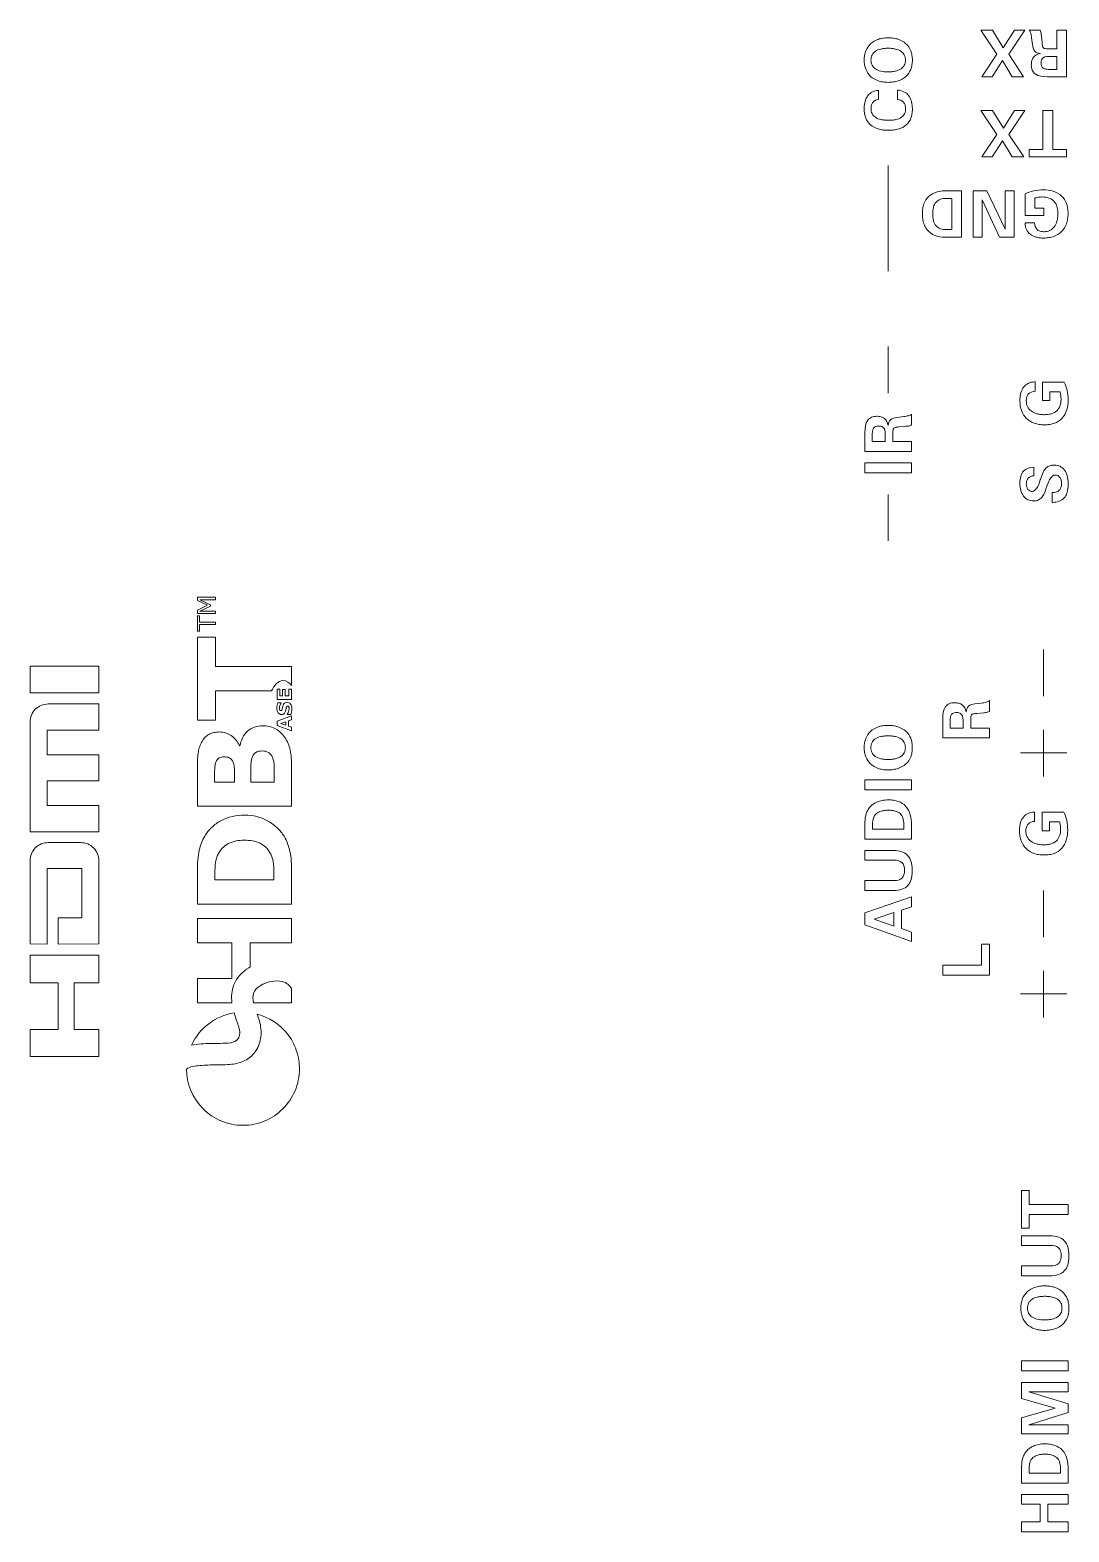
# Model space of a CAD drawing. Header units: millimetres. Extents: x 52029 to 181395, y -167683 to -9934.
# Drawn here: x 70301 to 70970, y -43156 to -42189 of the extents above; entities that cross this region are included whole.
import ezdxf

# ---------------------------------------------------------------- set-up
doc = ezdxf.new("R2010")
doc.units = ezdxf.units.MM
doc.header["$LTSCALE"] = 3
doc.layers.add('FUR', color=8, linetype='Continuous', lineweight=5)

# ---------------------------------------------------------------- blocks, each defined once
blk = doc.blocks.new('hdmd400rx')
at = {"color": 7, "linetype": 'Continuous'}
for p, q in [((-12.483, 68.038), (-12.483, 72.464)), ((-12.483, 72.464), (-10.75, 72.464)), ((-10.75, 72.464), (-10.75, 70.657)), ((-7.729, 72.464), (-5.969, 72.464)), ((-7.729, 70.657), (-7.729, 72.464)), ((-5.969, 72.464), (-5.969, 68.038)), ((-5.244, 71.363), (-5.237, 72.464)), ((-5.237, 72.464), (0.12, 72.464)), ((1.984, 72.464), (9.045, 72.464)), ((1.984, 68.035), (1.984, 72.464)), ((10.911, 72.464), (12.643, 72.464)), ((10.911, 68.038), (10.911, 72.464)), ((12.643, 72.464), (12.643, 70.657)), ((-10.75, 70.657), (-7.729, 70.657)), ((-0.393, 71.363), (-5.244, 71.363)), ((-5.244, 70.657), (-3.567, 70.657)), ((-5.237, 68.038), (-5.244, 70.657)), ((-3.567, 70.657), (-3.56, 69.14)), ((-0.393, 69.14), (-0.393, 71.363)), ((1.284, 71.302), (1.284, 69.202)), ((5.259, 71.361), (3.662, 71.361)), ((3.662, 71.361), (3.662, 68.035)), ((5.259, 68.035), (5.259, 71.361)), ((8.526, 71.361), (6.928, 71.361)), ((6.928, 71.361), (6.928, 68.035)), ((8.526, 68.035), (8.526, 71.361)), ((10.202, 71.3), (10.202, 68.035)), ((12.643, 70.657), (12.636, 70.06)), ((-7.729, 69.624), (-10.75, 69.624)), ((-10.75, 69.624), (-10.75, 68.038)), ((-7.729, 68.038), (-7.729, 69.624)), ((12.636, 70.06), (12.643, 69.624)), ((12.643, 69.624), (12.643, 68.038)), ((-3.56, 69.14), (-0.393, 69.14)), ((-10.75, 68.038), (-12.483, 68.038)), ((-5.969, 68.038), (-7.729, 68.038)), ((0.12, 68.038), (-5.237, 68.038)), ((3.662, 68.035), (1.984, 68.035)), ((6.928, 68.035), (5.259, 68.035)), ((10.202, 68.035), (8.526, 68.035)), ((12.643, 68.038), (10.911, 68.038)), ((-7.466, 61.7), (-9.029, 61.7)), ((-9.029, 61.7), (-9.029, 59.479)), ((-7.466, 59.482), (-7.466, 61.7)), ((-3.595, 61.7), (-5.158, 61.7)), ((-5.158, 61.7), (-5.158, 59.482)), ((-3.595, 55.641), (-3.595, 61.7)), ((-2.674, 61.7), (-0.475, 61.7)), ((-2.674, 55.641), (-2.674, 61.7)), ((3.62, 61.7), (5.972, 61.7)), ((3.62, 55.641), (3.62, 61.7)), ((14.502, 61.7), (9.154, 61.7)), ((9.154, 61.7), (9.154, 60.53)), ((14.502, 60.53), (14.502, 61.7)), ((14.896, 61.693), (15.878, 61.693)), ((14.896, 61.556), (14.896, 61.693)), ((15.31, 61.556), (14.896, 61.556)), ((15.31, 60.534), (15.31, 61.556)), ((15.878, 61.556), (15.464, 61.556)), ((15.464, 61.556), (15.464, 60.534)), ((15.878, 61.693), (15.878, 61.556)), ((16.034, 61.693), (16.245, 61.693)), ((16.034, 60.534), (16.034, 61.693)), ((16.499, 60.853), (16.179, 61.533)), ((16.179, 61.533), (16.179, 60.534)), ((16.245, 61.693), (16.554, 61.048)), ((16.554, 61.048), (16.854, 61.693)), ((16.913, 61.533), (16.591, 60.853)), ((16.854, 61.693), (17.067, 61.693)), ((16.913, 60.534), (16.913, 61.533)), ((17.067, 61.693), (17.067, 60.534)), ((-0.716, 60.57), (-1.111, 60.57)), ((-1.111, 60.57), (-1.111, 56.777)), ((5.321, 60.59), (5.174, 60.59)), ((5.174, 60.59), (5.174, 59.308)), ((9.154, 60.53), (11.047, 60.53)), ((11.047, 60.53), (11.047, 56.921)), ((12.61, 60.53), (14.502, 60.53)), ((12.61, 55.641), (12.61, 60.53)), ((15.464, 60.534), (15.31, 60.534)), ((16.179, 60.534), (16.034, 60.534)), ((16.591, 60.853), (16.499, 60.853)), ((17.067, 60.534), (16.913, 60.534)), ((-5.158, 59.482), (-7.466, 59.482)), ((5.174, 59.308), (5.419, 59.308)), ((7.514, 58.995), (7.514, 58.963)), ((-9.029, 58.087), (-9.029, 55.641)), ((-6.765, 58.398), (-6.713, 58.311)), ((-6.713, 58.311), (-5.158, 58.311)), ((-5.158, 58.311), (-5.158, 55.641)), ((5.516, 58.263), (5.174, 58.263)), ((5.174, 58.263), (5.174, 56.752)), ((-1.111, 56.777), (-0.716, 56.777)), ((5.174, 56.752), (5.288, 56.752)), ((8.47, 55.642), (8.814, 56.574)), ((8.814, 56.574), (9.091, 56.574)), ((8.95, 56.335), (8.835, 56.001)), ((9.065, 56.001), (8.95, 56.335)), ((9.091, 56.574), (9.436, 55.642)), ((10.28, 56.528), (10.28, 56.313)), ((10.482, 56.574), (11.156, 56.574)), ((10.482, 55.642), (10.482, 56.574)), ((11.156, 56.394), (10.721, 56.394)), ((10.721, 56.394), (10.721, 56.233)), ((10.721, 56.233), (11.125, 56.233)), ((11.125, 56.053), (10.721, 56.053)), ((10.721, 56.053), (10.721, 55.822)), ((11.125, 56.233), (11.125, 56.053)), ((11.156, 56.574), (11.156, 56.394)), ((-9.029, 55.641), (-8.109, 55.641)), ((-5.158, 55.641), (-3.595, 55.641)), ((-0.538, 55.641), (-2.674, 55.641)), ((6.265, 55.641), (3.62, 55.641)), ((8.712, 55.642), (8.47, 55.642)), ((8.777, 55.83), (8.712, 55.642)), ((9.122, 55.83), (8.777, 55.83)), ((8.835, 56.001), (9.065, 56.001)), ((9.187, 55.642), (9.122, 55.83)), ((9.436, 55.642), (9.187, 55.642)), ((9.519, 55.697), (9.519, 55.919)), ((11.156, 55.642), (10.482, 55.642)), ((10.721, 55.822), (11.156, 55.822)), ((11.156, 55.822), (11.156, 55.642)), ((11.387, 55.641), (12.61, 55.641)), ((-5.087, 15.755), (-3.998, 18.756)), ((-3.998, 18.756), (-3.241, 18.756)), ((-3.241, 18.756), (-2.196, 15.755)), ((-1.801, 18.756), (-1.162, 18.756)), ((-1.801, 16.909), (-1.801, 18.756)), ((-1.162, 18.756), (-1.162, 16.864)), ((0.158, 18.756), (0.774, 18.756)), ((0.158, 16.892), (0.158, 18.756)), ((0.774, 18.756), (0.774, 16.909)), ((1.507, 18.756), (2.445, 18.756)), ((1.507, 15.755), (1.507, 18.756)), ((4.678, 18.756), (5.317, 18.756)), ((4.678, 15.755), (4.678, 18.756)), ((5.317, 18.756), (5.317, 15.755)), ((25.072, 18.752), (25.711, 18.752)), ((25.072, 15.751), (25.072, 18.752)), ((25.711, 18.752), (25.711, 15.751)), ((26.451, 18.752), (27.698, 18.752)), ((26.451, 15.751), (26.451, 18.752)), ((-3.632, 18.164), (-4.086, 16.892)), ((-3.219, 16.892), (-3.632, 18.164)), ((2.469, 18.264), (2.146, 18.264)), ((2.146, 18.264), (2.146, 16.252)), ((27.46, 18.288), (27.082, 18.288)), ((27.082, 18.288), (27.082, 17.448)), ((27.082, 17.448), (27.46, 17.448)), ((49.687, 17.886), (49.095, 17.886)), ((-4.086, 16.892), (-3.219, 16.892)), ((20.69, 17.25), (23.69, 17.25)), ((27.635, 16.96), (27.082, 16.96)), ((27.082, 16.96), (27.082, 15.751)), ((28.069, 16.117), (28.026, 16.571)), ((28.64, 16.689), (28.693, 16.256)), ((30.196, 17.249), (33.197, 17.249)), ((38.048, 17.25), (44.843, 17.25)), ((49.099, 16.651), (49.703, 16.651)), ((-4.483, 15.755), (-5.087, 15.755)), ((-4.249, 16.4), (-4.483, 15.755)), ((-3.062, 16.4), (-4.249, 16.4)), ((-2.849, 15.755), (-3.062, 16.4)), ((-2.196, 15.755), (-2.849, 15.755)), ((2.445, 15.755), (1.507, 15.755)), ((2.146, 16.252), (2.469, 16.252)), ((5.317, 15.755), (4.678, 15.755)), ((25.711, 15.751), (25.072, 15.751)), ((27.082, 15.751), (26.451, 15.751)), ((28.848, 15.751), (28.152, 15.751)), ((-7.252, 13.742), (-6.613, 13.742)), ((-7.252, 10.741), (-7.252, 13.742)), ((-6.613, 13.742), (-6.613, 11.249)), ((8.021, 13.743), (9.268, 13.743)), ((8.021, 10.742), (8.021, 13.743)), ((9.03, 13.279), (8.652, 13.279)), ((8.652, 13.279), (8.652, 12.438)), ((40.23, 12.532), (40.23, 13.47)), ((40.723, 13.495), (40.723, 13.171)), ((40.723, 13.171), (42.735, 13.171)), ((42.735, 13.171), (42.735, 13.495)), ((43.231, 13.47), (43.231, 12.532)), ((8.652, 12.438), (9.03, 12.438)), ((9.205, 11.95), (8.652, 11.95)), ((8.652, 11.95), (8.652, 10.742)), ((10.21, 11.68), (10.263, 11.246)), ((43.231, 12.532), (40.23, 12.532)), ((40.23, 11.792), (43.231, 11.792)), ((40.23, 11.216), (40.23, 11.792)), ((43.231, 11.792), (43.231, 10.903)), ((-5.26, 10.741), (-7.252, 10.741)), ((-6.613, 11.249), (-5.26, 11.249)), ((-5.26, 11.249), (-5.26, 10.741)), ((8.652, 10.742), (8.021, 10.742)), ((9.638, 11.108), (9.596, 11.562)), ((10.418, 10.742), (9.722, 10.742)), ((42.643, 11.216), (40.23, 11.216)), ((40.23, 10.087), (42.643, 11.216)), ((43.231, 10.903), (40.747, 9.737)), ((45.398, 11.235), (46.837, 10.259)), ((45.398, 10.564), (45.398, 11.235)), ((46.837, 10.259), (48.399, 11.288)), ((48.399, 11.288), (48.399, 10.544)), ((50.566, 11.238), (52.004, 10.262)), ((50.566, 10.567), (50.566, 11.238)), ((52.004, 10.262), (53.566, 11.291)), ((53.566, 11.291), (53.566, 10.547)), ((40.23, 9.161), (40.23, 10.087)), ((40.747, 9.737), (43.231, 9.737)), ((43.231, 9.737), (43.231, 9.161)), ((46.436, 9.905), (45.398, 10.564)), ((45.398, 9.276), (46.436, 9.905)), ((48.399, 10.544), (47.262, 9.848)), ((47.262, 9.848), (48.399, 9.134)), ((51.603, 9.908), (50.566, 10.567)), ((50.566, 9.279), (51.603, 9.908)), ((53.566, 10.547), (52.429, 9.851)), ((52.429, 9.851), (53.566, 9.137)), ((-8.451, 5.77), (-8.451, 8.749)), ((7.051, 5.77), (7.051, 8.749)), ((43.231, 9.161), (40.23, 9.161)), ((46.849, 9.502), (45.398, 8.538)), ((45.398, 8.538), (45.398, 9.276)), ((48.399, 8.472), (46.849, 9.502)), ((48.399, 9.134), (48.399, 8.472)), ((52.016, 9.505), (50.566, 8.541)), ((50.566, 8.541), (50.566, 9.279)), ((53.566, 8.475), (52.016, 9.505)), ((53.566, 9.137), (53.566, 8.475)), ((-43.072, 8.679), (-42.425, 8.679)), ((-43.072, 5.678), (-43.072, 8.679)), ((-42.425, 8.679), (-42.425, 7.479)), ((-41.292, 8.679), (-40.667, 8.679)), ((-41.292, 7.479), (-41.292, 8.679)), ((-40.667, 8.679), (-40.667, 5.678)), ((-39.927, 8.679), (-38.989, 8.679)), ((-39.927, 5.678), (-39.927, 8.679)), ((-38.965, 8.187), (-39.288, 8.187)), ((-39.288, 8.187), (-39.288, 6.175)), ((-36.751, 8.679), (-35.738, 8.679)), ((-36.751, 5.678), (-36.751, 8.679)), ((-35.392, 5.678), (-36.175, 8.215)), ((-36.175, 8.215), (-36.175, 5.678)), ((-35.738, 8.679), (-35.109, 6.512)), ((-35.109, 6.512), (-34.485, 8.679)), ((-34.045, 8.215), (-34.83, 5.678)), ((-34.485, 8.679), (-33.451, 8.679)), ((-34.045, 5.678), (-34.045, 8.215)), ((-33.451, 8.679), (-33.451, 5.678)), ((-32.705, 8.679), (-32.066, 8.679)), ((-32.705, 5.678), (-32.705, 8.679)), ((-32.066, 8.679), (-32.066, 5.678)), ((-26.594, 8.679), (-25.955, 8.679)), ((-26.594, 6.832), (-26.594, 8.679)), ((-25.955, 8.679), (-25.955, 6.787)), ((-24.634, 8.679), (-24.018, 8.679)), ((-24.634, 6.816), (-24.634, 8.679)), ((-24.018, 8.679), (-24.018, 6.832)), ((-23.521, 8.679), (-21.111, 8.679)), ((-23.521, 8.191), (-23.521, 8.679)), ((-22.638, 8.191), (-23.521, 8.191)), ((-22.638, 5.678), (-22.638, 8.191)), ((-21.111, 8.191), (-21.994, 8.191)), ((-21.994, 8.191), (-21.994, 5.678)), ((-21.111, 8.679), (-21.111, 8.191)), ((3.25, 7.834), (2.646, 7.834)), ((3.25, 7.889), (3.25, 7.834)), ((25.447, 7.893), (24.889, 7.893)), ((30.925, 7.807), (30.321, 7.807)), ((30.925, 7.862), (30.925, 7.807)), ((41.101, 8.449), (41.156, 8.449)), ((41.156, 8.449), (41.156, 7.845)), ((41.632, 8.441), (43.036, 8.441)), ((41.632, 7.245), (41.632, 8.441)), ((42.765, 7.815), (42.11, 7.817)), ((42.11, 7.817), (42.11, 7.245)), ((45.398, 8.192), (45.887, 8.192)), ((45.398, 5.781), (45.398, 8.192)), ((45.887, 8.192), (45.887, 7.309)), ((52.629, 7.975), (53.062, 8.028)), ((53.566, 8.183), (53.566, 7.487)), ((-42.425, 7.479), (-41.292, 7.479)), ((-41.292, 6.991), (-42.425, 6.991)), ((-42.425, 6.991), (-42.425, 5.678)), ((-41.292, 5.678), (-41.292, 6.991)), ((-9.966, 7.275), (-6.966, 7.275)), ((-4.799, 7.26), (-1.799, 7.26)), ((2.046, 7.358), (3.242, 7.358)), ((2.046, 6.88), (2.046, 7.358)), ((2.617, 6.88), (2.046, 6.88)), ((2.615, 6.225), (2.617, 6.88)), ((3.242, 7.358), (3.242, 5.954)), ((5.536, 7.275), (8.536, 7.275)), ((10.704, 7.26), (13.704, 7.26)), ((24.161, 7.063), (24.1, 7.083)), ((24.228, 7.04), (24.161, 7.063)), ((24.616, 7.476), (24.655, 7.464)), ((29.721, 7.331), (30.917, 7.331)), ((29.721, 6.853), (29.721, 7.331)), ((30.293, 6.853), (29.721, 6.853)), ((30.291, 6.198), (30.293, 6.853)), ((30.917, 7.331), (30.917, 5.928)), ((42.11, 7.245), (41.632, 7.245)), ((45.887, 7.309), (48.399, 7.309)), ((48.399, 7.309), (48.399, 6.664)), ((50.566, 5.786), (50.566, 7.033)), ((51.029, 6.795), (51.029, 6.417)), ((51.87, 6.417), (51.87, 6.795)), ((52.358, 6.97), (52.358, 6.417)), ((53.2, 7.404), (52.747, 7.361)), ((-39.288, 6.175), (-38.965, 6.175)), ((23.176, 6.705), (23.805, 6.705)), ((23.176, 6.664), (23.176, 6.705)), ((48.399, 6.664), (45.887, 6.664)), ((45.887, 6.664), (45.887, 5.781)), ((51.029, 6.417), (51.87, 6.417)), ((52.358, 6.417), (53.566, 6.417)), ((53.566, 6.417), (53.566, 5.786)), ((-42.425, 5.678), (-43.072, 5.678)), ((-40.667, 5.678), (-41.292, 5.678)), ((-38.989, 5.678), (-39.927, 5.678)), ((-36.175, 5.678), (-36.751, 5.678)), ((-34.83, 5.678), (-35.392, 5.678)), ((-33.451, 5.678), (-34.045, 5.678)), ((-32.066, 5.678), (-32.705, 5.678)), ((-21.994, 5.678), (-22.638, 5.678)), ((45.887, 5.781), (45.398, 5.781)), ((53.566, 5.786), (50.566, 5.786))]:
    blk.add_line(p, q, dxfattribs=at)
blk.add_arc((-13.268, 58.77), 3.634, 9.04833, 65.18227, dxfattribs=at)
for points, knots in [([(0.12, 72.464), (0.27, 72.464), (0.578, 72.41), (0.96, 72.144), (1.23, 71.763), (1.284, 71.454), (1.284, 71.302)], [0, 0, 0, 0, 0.248813, 0.498793, 0.749208, 1, 1, 1, 1]), ([(1.284, 69.202), (1.284, 69.049), (1.23, 68.739), (0.96, 68.358), (0.578, 68.092), (0.27, 68.038), (0.12, 68.038)], [0, 0, 0, 0, 0.251043, 0.501477, 0.751303, 1, 1, 1, 1]), ([(-13.286, 62.404), (-14.211, 62.401), (-15.663, 61.792), (-16.577, 60.406), (-16.859, 59.497), (-16.932, 58.768), (-16.859, 58.037), (-16.577, 57.126), (-15.907, 56.132), (-14.913, 55.462), (-14.001, 55.18), (-13.466, 55.126), (-13.168, 55.132), (-13.116, 55.134)], [0, 0, 0, 0, 0.242193, 0.363556, 0.425786, 0.489918, 0.55421, 0.616594, 0.738269, 0.859945, 0.922328, 0.98662, 1, 1, 1, 1]), ([(-9.756, 57.859), (-9.9, 57.806), (-10.362, 57.631), (-11.191, 57.542), (-12.112, 57.851), (-12.753, 58.518), (-12.971, 59.253), (-13.012, 59.913), (-13.019, 60.455), (-13.024, 61.011), (-13.067, 61.651), (-13.11, 62.169), (-13.286, 62.404)], [0, 0, 0, 0, 0.064132, 0.205004, 0.33751, 0.45356, 0.575077, 0.647432, 0.728886, 0.800671, 0.87773, 1, 1, 1, 1]), ([(-11.743, 62.069), (-11.675, 61.67), (-11.646, 61.142), (-11.639, 60.616), (-11.638, 60.495)], [0, 0, 0, 0, 0.77, 1, 1, 1, 1]), ([(-0.475, 61.7), (-0.048, 61.7), (0.709, 61.654), (1.657, 61.307), (2.289, 60.795), (2.893, 59.981), (3.053, 59.188), (3.053, 58.665)], [0, 0, 0, 0, 0.243825, 0.428178, 0.564476, 0.701728, 1, 1, 1, 1]), ([(5.972, 61.7), (6.183, 61.7), (6.542, 61.695), (7.016, 61.667), (7.391, 61.582), (7.723, 61.445), (8.027, 61.252), (8.249, 60.975), (8.376, 60.648), (8.417, 60.274), (8.367, 59.879), (8.123, 59.373), (7.77, 59.108), (7.514, 58.995)], [0, 0, 0, 0, 0.131055, 0.221793, 0.293352, 0.368096, 0.443365, 0.513435, 0.583764, 0.658014, 0.744253, 0.827045, 1, 1, 1, 1]), ([(-11.638, 60.495), (-11.637, 60.406), (-11.632, 60.097), (-11.629, 59.786), (-11.596, 59.567)], [0, 0, 0, 0, 0.28645, 1, 1, 1, 1]), ([(1.437, 58.677), (1.437, 59.026), (1.356, 59.555), (0.951, 60.106), (0.605, 60.342), (0.291, 60.47), (0.02, 60.538), (-0.317, 60.565), (-0.569, 60.57), (-0.716, 60.57)], [0, 0, 0, 0, 0.318101, 0.461334, 0.612718, 0.692408, 0.770021, 0.865915, 1, 1, 1, 1]), ([(6.802, 59.988), (6.802, 60.091), (6.757, 60.32), (6.513, 60.512), (6.258, 60.571), (5.876, 60.597), (5.559, 60.59), (5.321, 60.59)], [0, 0, 0, 0, 0.172031, 0.364517, 0.474563, 0.604084, 1, 1, 1, 1]), ([(5.419, 59.308), (5.629, 59.308), (5.978, 59.306), (6.454, 59.357), (6.781, 59.616), (6.802, 59.871), (6.802, 59.988)], [0, 0, 0, 0, 0.356625, 0.594289, 0.802002, 1, 1, 1, 1]), ([(-11.594, 59.547), (-11.573, 59.376), (-11.36, 58.926), (-10.833, 58.958), (-10.59, 59.031)], [0, 0, 0, 0, 0.404433, 1, 1, 1, 1]), ([(-10.59, 59.031), (-10.469, 59.067), (-10.168, 59.18), (-9.866, 59.288), (-9.679, 59.342)], [0, 0, 0, 0, 0.393337, 1, 1, 1, 1]), ([(-9.029, 59.479), (-8.639, 59.526), (-7.715, 59.464), (-7.027, 58.804), (-6.765, 58.398)], [0, 0, 0, 0, 0.448087, 1, 1, 1, 1]), ([(7.514, 58.963), (7.862, 58.893), (8.57, 58.592), (8.805, 57.843), (8.805, 57.497)], [0, 0, 0, 0, 0.506008, 1, 1, 1, 1]), ([(-7.661, 56.211), (-7.595, 56.457), (-7.622, 56.976), (-7.865, 57.642), (-8.361, 58.173), (-8.825, 58.132), (-9.029, 58.087)], [0, 0, 0, 0, 0.27754, 0.540414, 0.772845, 1, 1, 1, 1]), ([(-0.716, 56.777), (-0.555, 56.777), (-0.282, 56.782), (0.081, 56.814), (0.364, 56.894), (0.674, 57.03), (0.994, 57.277), (1.37, 57.818), (1.437, 58.334), (1.437, 58.677)], [0, 0, 0, 0, 0.146081, 0.247831, 0.328614, 0.411834, 0.553245, 0.688585, 1, 1, 1, 1]), ([(3.053, 58.665), (3.053, 58.396), (2.995, 57.865), (2.698, 57.144), (2.261, 56.546), (1.751, 56.133), (1.227, 55.878), (0.484, 55.669), (-0.118, 55.641), (-0.538, 55.641)], [0, 0, 0, 0, 0.152146, 0.297212, 0.435636, 0.566078, 0.663584, 0.762916, 1, 1, 1, 1]), ([(7.181, 57.522), (7.181, 57.675), (7.15, 57.919), (6.911, 58.123), (6.701, 58.207), (6.451, 58.25), (6.058, 58.263), (5.739, 58.263), (5.516, 58.263)], [0, 0, 0, 0, 0.219671, 0.316976, 0.436243, 0.541956, 0.679178, 1, 1, 1, 1]), ([(-13.116, 55.134), (-12.758, 55.15), (-12.005, 55.294), (-10.645, 56.037), (-9.94, 57.108), (-9.747, 57.862)], [0, 0, 0, 0, 0.233747, 0.491607, 1, 1, 1, 1]), ([(5.288, 56.752), (5.476, 56.752), (5.79, 56.755), (6.196, 56.75), (6.502, 56.774), (6.749, 56.852), (6.959, 56.962), (7.146, 57.178), (7.181, 57.389), (7.181, 57.522)], [0, 0, 0, 0, 0.243747, 0.406992, 0.525358, 0.638787, 0.741212, 0.827583, 1, 1, 1, 1]), ([(8.805, 57.497), (8.805, 57.229), (8.698, 56.695), (8.24, 56.178), (7.772, 55.895), (7.339, 55.736), (6.832, 55.654), (6.466, 55.641), (6.265, 55.641)], [0, 0, 0, 0, 0.227834, 0.440799, 0.565475, 0.689808, 0.829577, 1, 1, 1, 1]), ([(10.037, 55.95), (10.017, 55.965), (9.954, 55.983), (9.856, 56.001), (9.718, 56.034), (9.563, 56.108), (9.494, 56.324), (9.639, 56.559), (9.902, 56.602), (10.065, 56.585), (10.124, 56.573)], [0, 0, 0, 0, 0.053687, 0.13414, 0.214367, 0.355999, 0.476935, 0.649092, 0.870469, 1, 1, 1, 1]), ([(10.254, 56.313), (10.213, 56.346), (10.115, 56.398), (9.986, 56.423), (9.889, 56.417), (9.834, 56.403), (9.788, 56.376), (9.764, 56.322), (9.786, 56.284), (9.804, 56.268), (9.805, 56.267)], [0, 0, 0, 0, 0.257234, 0.534398, 0.631591, 0.727904, 0.811352, 0.886456, 0.989131, 1, 1, 1, 1]), ([(9.805, 56.267), (9.833, 56.245), (9.907, 56.237), (10.007, 56.214), (10.133, 56.184), (10.281, 56.115), (10.317, 55.99), (10.317, 55.935)], [0, 0, 0, 0, 0.16114, 0.311752, 0.472325, 0.750349, 1, 1, 1, 1]), ([(11.047, 56.921), (11.355, 56.804), (11.949, 56.32), (11.559, 55.767), (11.387, 55.641)], [0, 0, 0, 0, 0.606767, 1, 1, 1, 1]), ([(10.317, 55.935), (10.317, 55.85), (10.204, 55.652), (9.922, 55.615), (9.691, 55.635), (9.571, 55.675), (9.519, 55.697)], [0, 0, 0, 0, 0.264648, 0.609468, 0.821975, 1, 1, 1, 1]), ([(9.546, 55.919), (9.596, 55.881), (9.68, 55.833), (9.801, 55.803), (9.88, 55.795), (9.948, 55.799), (10.005, 55.809), (10.056, 55.836), (10.079, 55.894), (10.056, 55.933), (10.039, 55.948), (10.037, 55.95)], [0, 0, 0, 0, 0.286338, 0.427625, 0.559791, 0.64664, 0.736008, 0.817322, 0.898131, 0.987328, 1, 1, 1, 1]), ([(2.445, 18.756), (2.647, 18.756), (2.932, 18.745), (3.271, 18.626), (3.503, 18.496), (3.727, 18.29), (3.906, 17.993), (4.012, 17.639), (4.04, 17.268), (4.017, 16.915), (3.924, 16.52), (3.537, 15.892), (2.859, 15.755), (2.445, 15.755)], [0, 0, 0, 0, 0.122417, 0.169275, 0.216035, 0.282768, 0.350671, 0.42351, 0.504184, 0.574124, 0.636742, 0.749094, 1, 1, 1, 1]), ([(5.962, 17.271), (5.962, 17.384), (5.977, 17.6), (6.07, 17.993), (6.312, 18.417), (6.715, 18.687), (7.089, 18.786), (7.396, 18.809), (7.703, 18.786), (8.076, 18.687), (8.477, 18.416), (8.72, 17.992), (8.811, 17.599), (8.826, 17.36), (8.824, 17.224), (8.824, 17.201)], [0, 0, 0, 0, 0.070549, 0.135068, 0.252252, 0.366824, 0.427336, 0.493175, 0.558734, 0.619032, 0.733318, 0.850992, 0.915123, 0.985471, 1, 1, 1, 1]), ([(8.153, 17.267), (8.153, 17.351), (8.147, 17.51), (8.102, 17.791), (7.993, 18.085), (7.728, 18.328), (7.393, 18.388), (7.058, 18.328), (6.794, 18.084), (6.686, 17.79), (6.64, 17.51), (6.634, 17.351), (6.634, 17.267)], [0, 0, 0, 0, 0.08408, 0.158452, 0.28327, 0.389383, 0.500429, 0.611043, 0.717152, 0.841671, 0.916084, 1, 1, 1, 1]), ([(27.698, 18.752), (27.962, 18.752), (28.372, 18.724), (28.687, 18.332), (28.725, 18.015), (28.698, 17.728), (28.551, 17.405), (28.296, 17.294), (28.132, 17.255)], [0, 0, 0, 0, 0.321274, 0.442566, 0.581883, 0.69785, 0.793448, 1, 1, 1, 1]), ([(47.13, 17.524), (47.132, 17.548), (47.147, 17.677), (47.21, 17.988), (47.429, 18.42), (47.822, 18.691), (48.187, 18.788), (48.472, 18.808), (48.74, 18.793), (49.037, 18.736), (49.475, 18.543), (49.674, 18.137), (49.687, 17.886)], [0, 0, 0, 0, 0.019083, 0.104441, 0.254311, 0.395864, 0.472012, 0.555952, 0.62477, 0.687163, 0.798307, 1, 1, 1, 1]), ([(50.201, 17.268), (50.202, 17.381), (50.216, 17.597), (50.309, 17.99), (50.552, 18.414), (50.954, 18.684), (51.328, 18.783), (51.635, 18.806), (51.942, 18.783), (52.315, 18.684), (52.716, 18.413), (52.959, 17.99), (53.05, 17.595), (53.065, 17.357), (53.064, 17.221), (53.063, 17.198)], [0, 0, 0, 0, 0.070556, 0.135087, 0.252248, 0.366884, 0.427376, 0.493155, 0.558773, 0.619089, 0.733308, 0.851001, 0.915125, 0.985471, 1, 1, 1, 1]), ([(52.393, 17.264), (52.393, 17.348), (52.386, 17.507), (52.341, 17.788), (52.232, 18.081), (51.967, 18.325), (51.632, 18.385), (51.297, 18.324), (51.033, 18.081), (50.896, 17.707), (50.873, 17.423), (50.873, 17.264)], [0, 0, 0, 0, 0.084103, 0.158494, 0.283346, 0.38944, 0.500578, 0.61116, 0.717345, 0.841903, 1, 1, 1, 1]), ([(2.469, 16.252), (2.605, 16.252), (2.855, 16.276), (3.179, 16.473), (3.311, 16.754), (3.359, 17.016), (3.37, 17.248), (3.359, 17.483), (3.311, 17.75), (3.181, 18.036), (2.856, 18.239), (2.605, 18.264), (2.469, 18.264)], [0, 0, 0, 0, 0.13141, 0.238598, 0.351378, 0.419215, 0.496975, 0.576553, 0.645891, 0.760658, 0.868531, 1, 1, 1, 1]), ([(27.46, 17.448), (27.626, 17.448), (27.88, 17.435), (28.069, 17.671), (28.087, 17.863), (28.071, 18.053), (27.958, 18.221), (27.731, 18.28), (27.563, 18.288), (27.46, 18.288)], [0, 0, 0, 0, 0.287041, 0.379516, 0.49309, 0.612931, 0.705875, 0.820992, 1, 1, 1, 1]), ([(49.703, 16.651), (49.685, 16.39), (49.498, 15.963), (49.041, 15.767), (48.737, 15.71), (48.462, 15.696), (48.173, 15.715), (47.809, 15.807), (47.419, 16.068), (47.207, 16.496), (47.128, 16.896), (47.11, 17.216), (47.12, 17.43), (47.13, 17.524)], [0, 0, 0, 0, 0.181504, 0.277975, 0.333285, 0.394943, 0.467889, 0.53345, 0.652905, 0.779164, 0.852147, 0.934288, 1, 1, 1, 1]), ([(49.095, 17.886), (49.089, 18.014), (48.993, 18.218), (48.741, 18.343), (48.482, 18.374), (48.179, 18.323), (47.915, 18.079), (47.81, 17.783), (47.767, 17.5), (47.758, 17.271), (47.762, 17.119), (47.767, 17.053)], [0, 0, 0, 0, 0.151224, 0.232455, 0.32472, 0.457285, 0.58197, 0.730106, 0.819699, 0.921585, 1, 1, 1, 1]), ([(0.774, 16.909), (0.774, 16.73), (0.74, 16.399), (0.482, 15.97), (0.118, 15.786), (-0.22, 15.719), (-0.514, 15.703), (-0.809, 15.719), (-1.148, 15.785), (-1.512, 15.967), (-1.769, 16.397), (-1.801, 16.729), (-1.801, 16.909)], [0, 0, 0, 0, 0.132766, 0.243003, 0.356996, 0.423757, 0.499545, 0.575944, 0.643, 0.756553, 0.866326, 1, 1, 1, 1]), ([(-1.162, 16.864), (-1.162, 16.689), (-1.101, 16.397), (-0.774, 16.218), (-0.494, 16.191), (-0.215, 16.217), (0.111, 16.408), (0.158, 16.71), (0.158, 16.892)], [0, 0, 0, 0, 0.244898, 0.358038, 0.496755, 0.633924, 0.744944, 1, 1, 1, 1]), ([(8.824, 17.201), (8.822, 17.108), (8.806, 16.91), (8.722, 16.53), (8.485, 16.096), (8.082, 15.819), (7.706, 15.719), (7.396, 15.696), (7.085, 15.719), (6.709, 15.819), (6.304, 16.094), (6.067, 16.528), (5.976, 16.931), (5.962, 17.154), (5.962, 17.271)], [0, 0, 0, 0, 0.058965, 0.125791, 0.246746, 0.362993, 0.424695, 0.492125, 0.559795, 0.621709, 0.738182, 0.858675, 0.925929, 1, 1, 1, 1]), ([(6.634, 17.267), (6.633, 17.181), (6.64, 17.019), (6.685, 16.735), (6.791, 16.438), (7.056, 16.191), (7.393, 16.132), (7.73, 16.191), (7.996, 16.437), (8.103, 16.735), (8.147, 17.019), (8.153, 17.181), (8.153, 17.267)], [0, 0, 0, 0, 0.084847, 0.159759, 0.284156, 0.389291, 0.499673, 0.610444, 0.715782, 0.840412, 0.91521, 1, 1, 1, 1]), ([(28.026, 16.571), (28.019, 16.645), (28.006, 16.755), (27.956, 16.916), (27.802, 16.956), (27.701, 16.96), (27.635, 16.96)], [0, 0, 0, 0, 0.33824, 0.525143, 0.700083, 1, 1, 1, 1]), ([(28.132, 17.255), (28.261, 17.241), (28.564, 17.147), (28.622, 16.835), (28.64, 16.689)], [0, 0, 0, 0, 0.468035, 1, 1, 1, 1]), ([(47.767, 17.053), (47.768, 17.031), (47.776, 16.932), (47.809, 16.711), (47.91, 16.413), (48.18, 16.174), (48.482, 16.125), (48.743, 16.158), (48.996, 16.301), (49.09, 16.515), (49.099, 16.651)], [0, 0, 0, 0, 0.030456, 0.136596, 0.30857, 0.45257, 0.60995, 0.714895, 0.810983, 1, 1, 1, 1]), ([(53.063, 17.198), (53.061, 17.105), (53.045, 16.907), (52.961, 16.527), (52.724, 16.093), (52.321, 15.816), (51.946, 15.716), (51.635, 15.693), (51.325, 15.716), (50.948, 15.816), (50.544, 16.091), (50.306, 16.525), (50.216, 16.928), (50.201, 17.151), (50.201, 17.268)], [0, 0, 0, 0, 0.058966, 0.125793, 0.246749, 0.362998, 0.424701, 0.492132, 0.559742, 0.621638, 0.73818, 0.858652, 0.92592, 1, 1, 1, 1]), ([(50.873, 17.264), (50.873, 17.178), (50.88, 17.016), (50.925, 16.732), (51.03, 16.434), (51.295, 16.188), (51.632, 16.129), (51.97, 16.188), (52.235, 16.435), (52.342, 16.732), (52.386, 17.016), (52.393, 17.178), (52.393, 17.264)], [0, 0, 0, 0, 0.084855, 0.159782, 0.284145, 0.389325, 0.499642, 0.610532, 0.715774, 0.840424, 0.915214, 1, 1, 1, 1]), ([(28.152, 15.751), (28.128, 15.797), (28.088, 15.917), (28.075, 16.043), (28.069, 16.117)], [0, 0, 0, 0, 0.406606, 1, 1, 1, 1]), ([(28.693, 16.256), (28.707, 16.154), (28.736, 15.979), (28.804, 15.811), (28.848, 15.751)], [0, 0, 0, 0, 0.581992, 1, 1, 1, 1]), ([(40.23, 13.47), (40.23, 13.673), (40.242, 13.957), (40.36, 14.296), (40.491, 14.529), (40.696, 14.752), (40.994, 14.932), (41.348, 15.037), (41.718, 15.066), (42.071, 15.043), (42.466, 14.949), (43.094, 14.563), (43.231, 13.885), (43.231, 13.47)], [0, 0, 0, 0, 0.122416, 0.16926, 0.216039, 0.282746, 0.35068, 0.423482, 0.504194, 0.574104, 0.636713, 0.749096, 1, 1, 1, 1]), ([(9.268, 13.743), (9.532, 13.743), (9.942, 13.715), (10.256, 13.322), (10.294, 13.006), (10.268, 12.718), (10.121, 12.396), (9.866, 12.285), (9.702, 12.245)], [0, 0, 0, 0, 0.321266, 0.442555, 0.581868, 0.697823, 0.793453, 1, 1, 1, 1]), ([(42.735, 13.495), (42.735, 13.63), (42.71, 13.88), (42.513, 14.205), (42.232, 14.336), (41.971, 14.384), (41.738, 14.396), (41.504, 14.384), (41.236, 14.336), (40.951, 14.206), (40.747, 13.882), (40.723, 13.63), (40.723, 13.495)], [0, 0, 0, 0, 0.131415, 0.238586, 0.35142, 0.419243, 0.496956, 0.576581, 0.645934, 0.760645, 0.868536, 1, 1, 1, 1]), ([(9.03, 12.438), (9.196, 12.438), (9.45, 12.426), (9.64, 12.661), (9.657, 12.854), (9.641, 13.044), (9.528, 13.211), (9.301, 13.271), (9.133, 13.279), (9.03, 13.279)], [0, 0, 0, 0, 0.287025, 0.379562, 0.493111, 0.612946, 0.705885, 0.820892, 1, 1, 1, 1]), ([(9.596, 11.562), (9.589, 11.636), (9.576, 11.746), (9.526, 11.907), (9.372, 11.947), (9.271, 11.95), (9.205, 11.95)], [0, 0, 0, 0, 0.338162, 0.52517, 0.699824, 1, 1, 1, 1]), ([(9.702, 12.245), (9.83, 12.231), (10.134, 12.137), (10.192, 11.826), (10.21, 11.68)], [0, 0, 0, 0, 0.468035, 1, 1, 1, 1]), ([(9.722, 10.742), (9.699, 10.787), (9.658, 10.908), (9.645, 11.034), (9.638, 11.108)], [0, 0, 0, 0, 0.406606, 1, 1, 1, 1]), ([(10.263, 11.246), (10.277, 11.144), (10.306, 10.969), (10.375, 10.802), (10.418, 10.742)], [0, 0, 0, 0, 0.581992, 1, 1, 1, 1]), ([(-30.101, 7.194), (-30.101, 7.307), (-30.086, 7.523), (-29.993, 7.917), (-29.75, 8.34), (-29.348, 8.61), (-28.974, 8.709), (-28.667, 8.732), (-28.36, 8.709), (-27.987, 8.61), (-27.586, 8.339), (-27.343, 7.916), (-27.252, 7.522), (-27.237, 7.283), (-27.238, 7.148), (-27.239, 7.124)], [0, 0, 0, 0, 0.070552, 0.135078, 0.25225, 0.366854, 0.427356, 0.493165, 0.558754, 0.61906, 0.733313, 0.850996, 0.915124, 0.985471, 1, 1, 1, 1]), ([(2.078, 5.708), (1.665, 5.708), (0.994, 5.867), (0.6, 6.49), (0.502, 6.886), (0.479, 7.222), (0.502, 7.561), (0.601, 7.974), (0.87, 8.419), (1.311, 8.693), (1.721, 8.793), (1.945, 8.808), (2.062, 8.808)], [0, 0, 0, 0, 0.248558, 0.36253, 0.424558, 0.493014, 0.563961, 0.628524, 0.747305, 0.865581, 0.929641, 1, 1, 1, 1]), ([(2.062, 8.808), (2.149, 8.808), (2.314, 8.8), (2.615, 8.74), (3.051, 8.546), (3.25, 8.136), (3.25, 7.889)], [0, 0, 0, 0, 0.156691, 0.298825, 0.552716, 1, 1, 1, 1]), ([(24.1, 7.083), (23.901, 7.148), (23.591, 7.243), (23.306, 7.577), (23.246, 7.919), (23.313, 8.279), (23.569, 8.579), (23.954, 8.755), (24.398, 8.799), (24.718, 8.768), (24.871, 8.719), (24.883, 8.715)], [0, 0, 0, 0, 0.186647, 0.278442, 0.376656, 0.487167, 0.594865, 0.715006, 0.857137, 0.988976, 1, 1, 1, 1]), ([(24.883, 8.715), (24.99, 8.68), (25.305, 8.52), (25.447, 8.142), (25.447, 7.909)], [0, 0, 0, 0, 0.322399, 1, 1, 1, 1]), ([(29.754, 5.681), (29.34, 5.681), (28.669, 5.841), (28.276, 6.463), (28.177, 6.859), (28.155, 7.195), (28.178, 7.535), (28.277, 7.948), (28.545, 8.393), (28.986, 8.666), (29.396, 8.767), (29.62, 8.782), (29.737, 8.782)], [0, 0, 0, 0, 0.24856, 0.362532, 0.424561, 0.493018, 0.563966, 0.628532, 0.747303, 0.865581, 0.929655, 1, 1, 1, 1]), ([(29.737, 8.782), (29.824, 8.782), (29.99, 8.773), (30.29, 8.714), (30.727, 8.52), (30.925, 8.11), (30.925, 7.862)], [0, 0, 0, 0, 0.156755, 0.298881, 0.552719, 1, 1, 1, 1]), ([(-38.989, 8.679), (-38.787, 8.679), (-38.502, 8.668), (-38.163, 8.549), (-37.93, 8.419), (-37.707, 8.213), (-37.528, 7.916), (-37.422, 7.562), (-37.393, 7.191), (-37.416, 6.838), (-37.51, 6.443), (-37.896, 5.815), (-38.574, 5.678), (-38.989, 5.678)], [0, 0, 0, 0, 0.122417, 0.169275, 0.216035, 0.282768, 0.350671, 0.42351, 0.504184, 0.574124, 0.636742, 0.749094, 1, 1, 1, 1]), ([(-38.965, 6.175), (-38.829, 6.175), (-38.579, 6.199), (-38.255, 6.396), (-38.123, 6.677), (-38.075, 6.939), (-38.063, 7.171), (-38.075, 7.406), (-38.123, 7.673), (-38.253, 7.959), (-38.578, 8.162), (-38.829, 8.187), (-38.965, 8.187)], [0, 0, 0, 0, 0.13141, 0.238598, 0.351378, 0.419215, 0.496975, 0.576553, 0.645891, 0.760658, 0.868531, 1, 1, 1, 1]), ([(-27.91, 7.19), (-27.91, 7.274), (-27.916, 7.433), (-27.961, 7.714), (-28.07, 8.008), (-28.335, 8.251), (-28.67, 8.311), (-29.005, 8.251), (-29.269, 8.007), (-29.406, 7.633), (-29.429, 7.349), (-29.429, 7.19)], [0, 0, 0, 0, 0.084103, 0.158495, 0.283347, 0.389464, 0.500572, 0.611185, 0.717346, 0.841902, 1, 1, 1, 1]), ([(2.646, 7.834), (2.639, 7.985), (2.56, 8.232), (2.274, 8.382), (1.988, 8.414), (1.648, 8.354), (1.347, 8.092), (1.206, 7.78), (1.151, 7.486), (1.14, 7.273), (1.144, 7.138), (1.148, 7.088)], [0, 0, 0, 0, 0.167153, 0.248148, 0.343923, 0.481534, 0.615601, 0.765992, 0.85101, 0.945059, 1, 1, 1, 1]), ([(24.889, 7.893), (24.878, 8.022), (24.808, 8.226), (24.571, 8.356), (24.37, 8.378), (24.173, 8.358), (24.006, 8.28), (23.898, 8.152), (23.871, 8.041), (23.876, 7.988)], [0, 0, 0, 0, 0.262215, 0.385957, 0.528648, 0.666914, 0.78497, 0.891319, 1, 1, 1, 1]), ([(23.876, 7.988), (23.886, 7.883), (24.13, 7.623), (24.424, 7.538), (24.616, 7.476)], [0, 0, 0, 0, 0.346838, 1, 1, 1, 1]), ([(30.321, 7.807), (30.315, 7.959), (30.236, 8.206), (29.949, 8.356), (29.663, 8.388), (29.323, 8.328), (29.022, 8.066), (28.882, 7.753), (28.826, 7.459), (28.815, 7.25), (28.819, 7.117), (28.822, 7.07)], [0, 0, 0, 0, 0.167687, 0.24891, 0.345027, 0.483112, 0.61758, 0.768437, 0.853731, 0.948082, 1, 1, 1, 1]), ([(40.181, 7.261), (40.182, 7.348), (40.19, 7.513), (40.25, 7.814), (40.443, 8.251), (40.854, 8.449), (41.101, 8.449)], [0, 0, 0, 0, 0.156691, 0.298825, 0.552716, 1, 1, 1, 1]), ([(41.156, 7.845), (41.005, 7.838), (40.758, 7.76), (40.607, 7.473), (40.576, 7.187), (40.636, 6.847), (40.898, 6.546), (41.21, 6.405), (41.504, 6.35), (41.717, 6.339), (41.852, 6.343), (41.901, 6.347)], [0, 0, 0, 0, 0.167156, 0.248169, 0.343941, 0.481554, 0.615623, 0.765985, 0.851, 0.94509, 1, 1, 1, 1]), ([(41.901, 6.347), (41.935, 6.349), (42.041, 6.36), (42.272, 6.408), (42.704, 6.626), (42.847, 7.151), (42.816, 7.572), (42.786, 7.735), (42.765, 7.815)], [0, 0, 0, 0, 0.050176, 0.161756, 0.355972, 0.750421, 0.876294, 1, 1, 1, 1]), ([(43.036, 8.441), (43.12, 8.273), (43.251, 7.89), (43.282, 7.489), (43.282, 7.277)], [0, 0, 0, 0, 0.471047, 1, 1, 1, 1]), ([(50.566, 7.033), (50.566, 7.297), (50.593, 7.707), (50.986, 8.021), (51.302, 8.06), (51.59, 8.033), (51.913, 7.886), (52.023, 7.631), (52.063, 7.467)], [0, 0, 0, 0, 0.321275, 0.442575, 0.581861, 0.697901, 0.793447, 1, 1, 1, 1]), ([(52.063, 7.467), (52.077, 7.596), (52.171, 7.899), (52.482, 7.957), (52.629, 7.975)], [0, 0, 0, 0, 0.468035, 1, 1, 1, 1]), ([(53.062, 8.028), (53.164, 8.042), (53.339, 8.071), (53.506, 8.14), (53.566, 8.183)], [0, 0, 0, 0, 0.581992, 1, 1, 1, 1]), ([(-27.239, 7.124), (-27.241, 7.031), (-27.257, 6.834), (-27.341, 6.453), (-27.578, 6.019), (-27.981, 5.743), (-28.356, 5.643), (-28.667, 5.62), (-28.977, 5.642), (-29.354, 5.742), (-29.759, 6.017), (-29.996, 6.451), (-30.086, 6.854), (-30.101, 7.077), (-30.101, 7.194)], [0, 0, 0, 0, 0.058966, 0.125792, 0.246747, 0.362996, 0.424698, 0.492129, 0.559768, 0.621674, 0.738181, 0.858664, 0.925924, 1, 1, 1, 1]), ([(-29.429, 7.19), (-29.429, 7.104), (-29.423, 6.942), (-29.378, 6.658), (-29.272, 6.361), (-29.007, 6.114), (-28.67, 6.055), (-28.333, 6.114), (-28.067, 6.361), (-27.96, 6.658), (-27.916, 6.942), (-27.91, 7.104), (-27.91, 7.19)], [0, 0, 0, 0, 0.084851, 0.159771, 0.284151, 0.389308, 0.499657, 0.610488, 0.715778, 0.840418, 0.915212, 1, 1, 1, 1]), ([(-24.018, 6.832), (-24.018, 6.654), (-24.052, 6.322), (-24.311, 5.893), (-24.674, 5.709), (-25.012, 5.642), (-25.307, 5.626), (-25.601, 5.642), (-25.94, 5.708), (-26.304, 5.89), (-26.561, 6.32), (-26.594, 6.652), (-26.594, 6.832)], [0, 0, 0, 0, 0.132766, 0.243003, 0.356996, 0.423757, 0.499545, 0.575944, 0.643, 0.756553, 0.866326, 1, 1, 1, 1]), ([(-25.955, 6.787), (-25.955, 6.612), (-25.893, 6.32), (-25.566, 6.141), (-25.287, 6.115), (-25.007, 6.14), (-24.681, 6.331), (-24.634, 6.633), (-24.634, 6.816)], [0, 0, 0, 0, 0.244898, 0.358038, 0.496755, 0.633924, 0.744944, 1, 1, 1, 1]), ([(1.148, 7.088), (1.15, 7.055), (1.161, 6.949), (1.208, 6.718), (1.427, 6.286), (1.952, 6.143), (2.373, 6.174), (2.536, 6.204), (2.615, 6.225)], [0, 0, 0, 0, 0.050206, 0.161814, 0.355952, 0.750413, 0.87629, 1, 1, 1, 1]), ([(24.655, 7.464), (24.815, 7.411), (25.075, 7.313), (25.4, 7.126), (25.555, 6.86), (25.593, 6.545), (25.531, 6.187), (25.259, 5.881), (24.934, 5.742), (24.626, 5.688), (24.362, 5.675), (24.096, 5.688), (23.9, 5.724), (23.796, 5.755), (23.772, 5.763)], [0, 0, 0, 0, 0.137031, 0.227331, 0.297875, 0.378592, 0.482349, 0.583047, 0.697719, 0.763649, 0.837146, 0.912819, 0.979519, 1, 1, 1, 1]), ([(24.935, 6.503), (24.934, 6.508), (24.93, 6.619), (24.701, 6.888), (24.413, 6.978), (24.228, 7.04)], [0, 0, 0, 0, 0.016471, 0.366851, 1, 1, 1, 1]), ([(28.822, 7.07), (28.83, 6.961), (28.867, 6.724), (29.038, 6.391), (29.385, 6.168), (29.741, 6.128), (30.049, 6.147), (30.212, 6.178), (30.291, 6.198)], [0, 0, 0, 0, 0.16343, 0.355089, 0.539099, 0.753571, 0.877855, 1, 1, 1, 1]), ([(43.282, 7.277), (43.282, 6.864), (43.122, 6.193), (42.5, 5.8), (42.104, 5.701), (41.768, 5.679), (41.428, 5.702), (41.015, 5.8), (40.571, 6.069), (40.297, 6.51), (40.197, 6.92), (40.181, 7.144), (40.181, 7.261)], [0, 0, 0, 0, 0.248556, 0.362543, 0.424572, 0.493007, 0.563982, 0.628553, 0.7473, 0.865586, 0.929642, 1, 1, 1, 1]), ([(51.87, 6.795), (51.87, 6.961), (51.882, 7.215), (51.647, 7.405), (51.455, 7.422), (51.265, 7.406), (51.097, 7.293), (51.038, 7.066), (51.029, 6.899), (51.029, 6.795)], [0, 0, 0, 0, 0.28704, 0.379505, 0.493123, 0.612855, 0.705888, 0.820934, 1, 1, 1, 1]), ([(52.747, 7.361), (52.673, 7.354), (52.563, 7.341), (52.401, 7.291), (52.361, 7.137), (52.358, 7.036), (52.358, 6.97)], [0, 0, 0, 0, 0.33808, 0.525179, 0.700068, 1, 1, 1, 1]), ([(53.566, 7.487), (53.521, 7.463), (53.4, 7.423), (53.275, 7.41), (53.2, 7.404)], [0, 0, 0, 0, 0.406606, 1, 1, 1, 1]), ([(3.242, 5.954), (3.074, 5.87), (2.691, 5.739), (2.289, 5.708), (2.078, 5.708)], [0, 0, 0, 0, 0.471047, 1, 1, 1, 1]), ([(23.772, 5.763), (23.663, 5.8), (23.314, 5.972), (23.176, 6.399), (23.176, 6.664)], [0, 0, 0, 0, 0.29895, 1, 1, 1, 1]), ([(23.805, 6.705), (23.805, 6.547), (23.859, 6.285), (24.148, 6.121), (24.382, 6.096), (24.608, 6.119), (24.787, 6.208), (24.904, 6.341), (24.935, 6.452), (24.935, 6.503)], [0, 0, 0, 0, 0.280171, 0.408448, 0.563787, 0.692788, 0.806939, 0.909746, 1, 1, 1, 1]), ([(30.917, 5.928), (30.749, 5.844), (30.366, 5.713), (29.965, 5.681), (29.754, 5.681)], [0, 0, 0, 0, 0.471047, 1, 1, 1, 1])]:
    blk.add_open_spline(points, degree=3, knots=knots, dxfattribs=at)
for points in [[(9.045, 72.464), (9.34, 72.464), (9.654, 72.334), (9.863, 72.125)], [(9.863, 72.125), (10.072, 71.914), (10.202, 71.598), (10.202, 71.3)], [(-8.109, 55.641), (-7.897, 55.757), (-7.723, 55.977), (-7.661, 56.211)], [(10.124, 56.573), (10.177, 56.563), (10.23, 56.549), (10.28, 56.528)]]:
    blk.add_open_spline(points, degree=3, dxfattribs=at)

msp = doc.modelspace()

# ---------------------------------------------------------------- block references
at = {"layer": 'FUR', "xscale": 10, "yscale": 10, "zscale": 10, "rotation": 90}
msp.add_blockref('hdmd400rx', (71026.11, -42724.96), dxfattribs=at)

doc.saveas('drawing.dxf')
